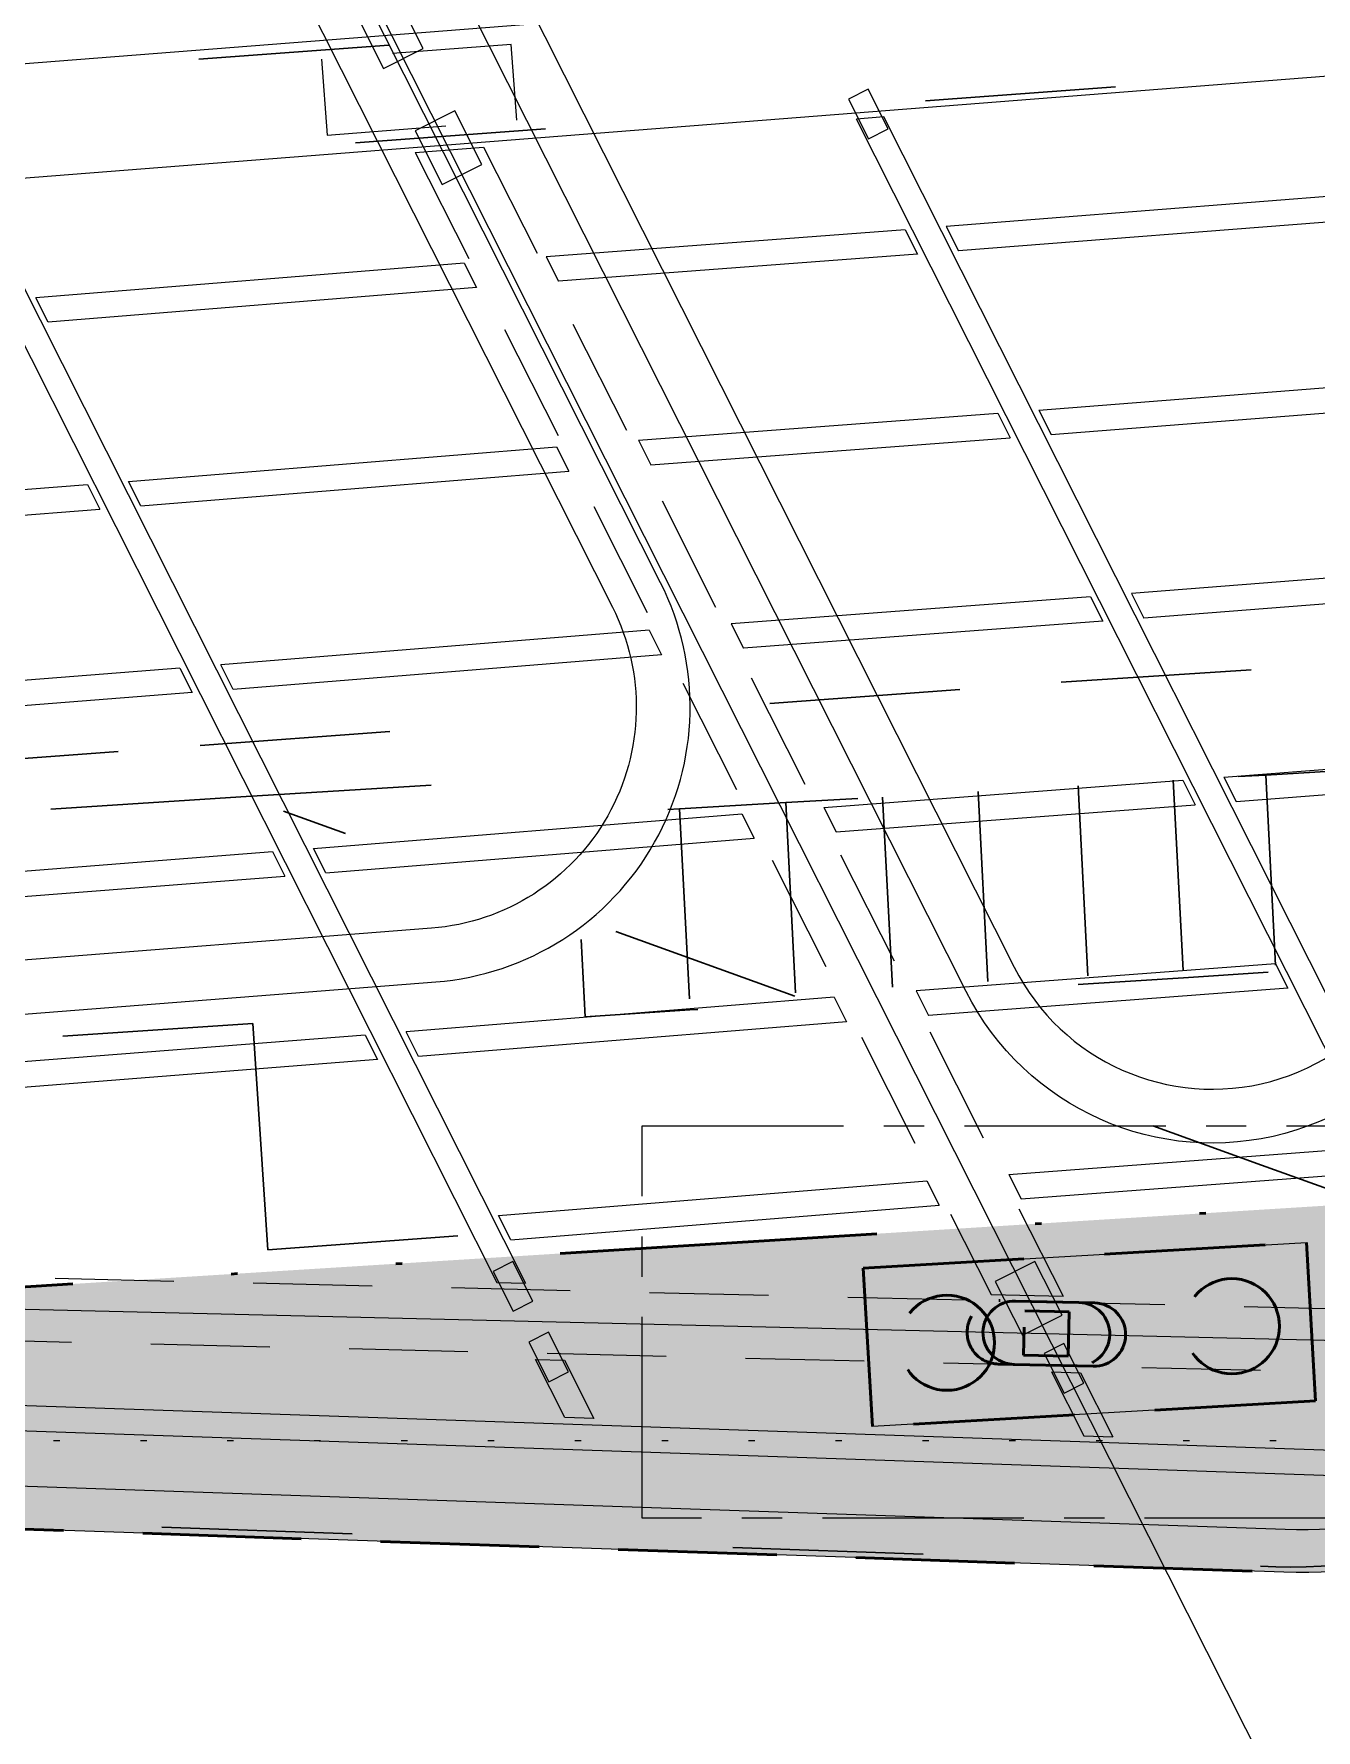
# Model space of a CAD drawing. Header units: millimetres. Extents: x 833750 to 836188, y 817400 to 818701.
# Drawn here: x 835305.36 to 835325.58, y 818195.44 to 818222.19 of the extents above; entities that cross this region are included whole.
import ezdxf

# ---------------------------------------------------------------- set-up
doc = ezdxf.new("R2010")
doc.units = ezdxf.units.MM
for name, pattern in [('5', [9.008721600000001, 3.0029072, -6.0058144]), ('CENTER', [50.800000000000004, 31.75, -6.35, 6.35, -6.35]), ('DASHED', [19.049999999999997, 12.7, -6.35]), ('DASHED2', [0.375, 0.25, -0.125]), ('DGN Style 2', [3.12506361844349, 1.875038171066094, -1.250025447377396]), ('DIVIDE', [1.25, 0.5, -0.25, 0, -0.25, 0, -0.25]), ('DOT', [6.35, 0, -6.35])]:
    doc.linetypes.add(name, pattern=pattern)
for name, color, linetype, lineweight in [('01-basemap', 8, 'Continuous', 9), ('01-bdy', 7, 'DIVIDE', 50), ('01-Grid', 7, 'DOT', 25), ('01-section mark', 7, 'Continuous', 25), ('design2_beam', 8, 'Continuous', 0), ('design3_cover', 8, 'Continuous', 0), ('design4_col', 8, 'Continuous', 0), ('occup_D', 7, 'DASHED2', 50), ('occup_F', 7, 'DASHED', 50), ('occup_G', 7, 'DASHED', 50)]:
    doc.layers.add(name, color=color, linetype=linetype, lineweight=lineweight)
doc.layers.add('Diagram frame', color=7, linetype='Continuous')
for name, color, linetype, true_color in [('hatch_D', 7, 'Continuous', 0xa8def7), ('hatch_F', 7, 'Continuous', 0xa8def7), ('hatch_G', 7, 'Continuous', 0xa8def7)]:
    doc.layers.add(name, color=color, linetype=linetype, true_color=true_color)

msp = doc.modelspace()

# ---------------------------------------------------------------- hatches: boundary and pattern name
at = {"layer": 'hatch_D'}
h = msp.add_hatch(color=256, dxfattribs=at)
h.dxf.hatch_style = 1
edge = h.paths.add_edge_path()
edge.add_line((835325.066796957, 818197.9287767282), (835271.7272731526, 818199.7545678895))
edge.add_arc((835271.9838552431, 818207.2502401277), 7.50006244449549, 250.2044803335939, 268.0394909883822, ccw=False)
edge.add_line((835269.4438515037, 818200.1933769665), (835332.7139816001, 818204.1481258551))
edge.add_arc((835325.3233687767, 818205.4243868367), 7.49999999992134, 268.03955316845287, 350.2024053183866, ccw=False)
at = {"layer": 'hatch_F'}
h = msp.add_hatch(color=256, dxfattribs=at)
h.dxf.hatch_style = 1
h.paths.add_polyline_path([(835318.4364648457, 818202.724628529), (835325.4246829499, 818203.1305937123), (835325.5696705155, 818200.6348015297), (835318.5814524114, 818200.2288363464)])
at = {"layer": 'hatch_G'}
h = msp.add_hatch(color=256, dxfattribs=at)
h.dxf.hatch_style = 1
edge = h.paths.add_edge_path()
edge.add_line((835322.0630117184, 818201.1781514916), (835320.5634340268, 818201.2137428734))
edge.add_line((835320.5634340268, 818201.2137428734), (835320.5634340268, 818201.2137428733))
edge.add_arc((835320.5752978207, 818201.7136021039), 0.5000000000156408, 178.6403817584149, 268.6403817584149, ccw=False)
edge.add_line((835320.0754385901, 818201.7254658978), (835320.0754385901, 818201.7254658979))
edge.add_arc((835320.5752978207, 818201.7136021041), 0.5000000000128786, 88.64038175841489, 178.6403817717514, ccw=False)
edge.add_line((835320.5871616147, 818202.2134613347), (835320.5871616147, 818202.2134613348))
edge.add_line((835320.5871616147, 818202.2134613348), (835322.0867393061, 818202.1778699529))
edge.add_line((835322.0867393061, 818202.1778699529), (835322.0867393061, 818202.177869953))
edge.add_arc((835322.0748755122, 818201.6780107224), 0.5000000000156408, -1.3596182415851104, 88.64038175841489, ccw=False)
edge.add_line((835322.5747347428, 818201.6661469284), (835322.5747347428, 818201.6661469282))
edge.add_arc((835322.0748755123, 818201.678010722), 0.499999999896496, 268.6403817714349, 358.6403817714349, ccw=False)

# ---------------------------------------------------------------- linework, layer by layer
at = {"layer": '01-basemap', "linetype": '5', "lineweight": 30, "flags": 128}
for points in [[(835250.0000000009, 818231.399050001), (835288.3672600007, 818217.5097000021), (835310.2733941588, 818209.5794535887)], [(835281.0114000011, 818219.8087000027), (835331.672410001, 818223.544400001)], [(835283.4810200008, 818218.4867900014), (835331.7813500008, 818222.0484100021)], [(835321.5574000012, 818211.969200002), (835327.0560000008, 818212.3225000016)], [(835307.9813400004, 818210.9681300018), (835321.5574000012, 818211.969200002)], [(835285.7266000006, 818209.3271100018), (835307.9813400004, 818210.9681300018)], [(835327.3484000005, 818210.6487000026), (835326.2766000004, 818210.589800002), (835326.0705000004, 818210.5779000018), (835324.7854000004, 818210.5041000023), (835323.3249000004, 818210.4202000014), (835321.8241000008, 818210.3340000026), (835320.249400001, 818210.2435000017), (835318.7425000006, 818210.1569000017), (835317.215400001, 818210.0692000017), (835315.5419000005, 818209.9730000012), (835315.0057476829, 818209.9421959675)], [(835308.6262000008, 818210.1621000022), (835313.8577000005, 818210.474700002), (835313.8884000005, 818209.8780000024)], [(835323.3249000004, 818210.4202000014), (835323.4855000004, 818207.3069000021)], [(835324.7854000004, 818210.5041000023), (835324.9455000004, 818207.402300002)], [(835308.6262000008, 818210.1621000022), (835285.7351700012, 818208.6482500024), (835286.2051000008, 818201.5123200025), (835309.0492700012, 818203.016710002)], [(835318.7425000006, 818210.1569000017), (835318.9050000012, 818207.007600002)], [(835320.249400001, 818210.2435000017), (835320.4113000007, 818207.1060000025)], [(835321.8241000008, 818210.3340000026), (835321.9854000006, 818207.2089000009)], [(835315.5419000005, 818209.9730000012), (835315.7057000007, 818206.7986000013)], [(835317.215400001, 818210.0692000017), (835317.3786000004, 818206.9079000019)], [(835314.5344881371, 818208.0368936375), (835324.7190700006, 818204.3499700017), (835328.0805700012, 818203.1330700014), (835331.8283900004, 818201.7763200011), (835331.8293000013, 818201.7759900019)], [(835313.9899704631, 818207.9099410815), (835314.0529000005, 818206.6906000022), (835315.7057000007, 818206.7986000013), (835317.3786000004, 818206.9079000019), (835318.9050000012, 818207.007600002), (835320.4113000007, 818207.1060000025), (835321.9854000006, 818207.2089000009), (835323.4855000004, 818207.3069000021), (835324.9455000004, 818207.402300002), (835325.7850000011, 818207.4571000021), (835326.230200001, 818207.4828000013), (835327.5080000004, 818207.556400001)], [(835309.0492700012, 818203.016710002), (835312.6691200007, 818203.2813500017), (835312.493900001, 818206.5432000011), (835314.0529000005, 818206.6906000022)], [(835308.8144000005, 818206.5840000026), (835289.6621000012, 818205.3239000011)], [(835271.3651300007, 818199.920280002), (835324.6998700006, 818198.0241500009)]]:
    msp.add_lwpolyline(points, dxfattribs=at)
at = {"layer": '01-basemap', "linetype": 'Continuous', "lineweight": 30, "flags": 128}
msp.add_lwpolyline([(835309.0492700012, 818203.016710002), (835308.8143500006, 818206.5839800015)], dxfattribs=at)
at = {"layer": '01-basemap', "linetype": '5', "lineweight": 30, "flags": 128}
msp.add_lwpolyline([(835324.6998700006, 818198.0241500009, 0.1240103918940337), (835328.4305000007, 818198.7297600023, 0.1501721633566012), (835331.8283900004, 818201.7763200011, 0.1561789888537479), (835332.9216200011, 818206.3898300026)], format="xyb", dxfattribs=at)
at = {"layer": '01-bdy', "ltscale": 10, "flags": 128}
msp.add_lwpolyline([(834328.8259799746, 818399.497), (834366.5717099664, 818373.3491800493), (834355.8257000212, 818358.1827999844), (834346.0553000197, 818343.554399964), (834340.8960000087, 818336.1795000202), (834331.1545, 818321.9686000582), (834340.3893999604, 818315.2164000223), (834336.6244000529, 818309.8283999482), (834328.5467000479, 818297.5089999565), (834322.0575999648, 818288.9418999706, -0.1752046888350439), (834315.2366999976, 818286.3359000521), (834306.3485006387, 818287.9231999352, 0.2323309009380165), (834293.228600001, 818283.1007000022, 0.1362309894668973), (834285.9607999241, 818270.3945997021), (834277.1756000192, 818250.3892999942), (834270.9950000108, 818237.5450000227), (834264.653799951, 818226.0517000372), (834252.6618999719, 818207.0687000485), (834242.7498999737, 818191.4219999765), (834230.0301999876, 818171.0791999777), (834218.3938000327, 818151.8162999599), (834214.2317000083, 818145.5237000256), (834209.5610999784, 818137.7225999655), (834175.8730999525, 818082.2583999794), (834168.3129999959, 818069.5877999495), (834159.5046000176, 818055.4226000347, 0.2107777971108433), (834157.9448000006, 818024.0701000019, 0.1803086081348433), (834175.259300001, 818003.8909000009, 0.1721604083196407), (834199.7804000005, 817999.1572000012, 0.1021904510272075), (834213.4113004004, 818003.6793002317), (834221.1835999538, 818008.7349999724), (834236.6039999913, 818018.9796000585), (834264.3755999471, 818037.348400025), (834297.0783000422, 818058.9520000317), (834310.4186000462, 818067.8716999459), (834352.558100576, 818095.8419003035, 0.0821177737193103), (834360.5679000012, 818101.8859000021, -0.0111336033458847), (834370.0617003773, 818110.4149003248), (834378.8077999543, 818118.8161999937), (834383.6252999885, 818114.162500009), (834387.4595000155, 818117.7738000518), (834394.7803999799, 818124.9314000377), (834415.0915000184, 818144.4479999442), (834423.2462999913, 818152.1933999999), (834426.2228000179, 818152.1753999667), (834428.3457000004, 818156.4451400024, -0.6860092130988557), (834433.8319700027, 818155.3319299899, -0.09598682039316055), (834433.769729773, 818152.6668989575), (834438.2799999951, 818169.8740000082), (834459.6769999969, 818175.0400000267, -0.2423535218670274), (834444.6280000617, 818128.7720000624), (834495.2200000047, 818132.3080000067), (834492.443999977, 818172.0060000111), (834498.7610000515, 818180.9329999643, 0.1039460513196453), (834533.6973900012, 818164.7908700014, 0.02814778971296177), (834560.5177479999, 818159.716344), (834570.8828998018, 818156.5595000995, 0.01218159893712447), (834580.1524725024, 818154.030204783, 0.01181679759212399), (834589.6803499996, 818153.625500001, 0.01895897086468551), (834627.6102957454, 818154.460366062), (834630.539750524, 818155.3889980487), (834634.5540416272, 818155.6682051023), (834637.5842754409, 818155.1540213614, 0.004978604781354616), (834647.569, 818156.0420283254), (834660.8462446121, 818157.3647845237, -0.02316577725992676), (834692.89, 818159.0633879051), (834848.6330000247, 818160.097399943), (834853.2315, 818160.1969000163), (834857.2817999865, 818160.6625999752), (834861.210900227, 818161.7511001214, 0.08894439885825701), (834868.2472900013, 818167.2657900024, 0.09128110770316855), (834872.7548800008, 818174.6740300022, 0.06185900664092329), (834874.0971999969, 818180.1359999693), (834880.6890000477, 818180.5354000292), (834904.7432499975, 818180.9121700134, 0.07731958101263667), (834909.1865723474, 818172.2796205056, 0.2675124959856903), (834920.0268239552, 818167.4603793672, 0.03637991867234719), (834937.2431445525, 818170.5431486116, 0.2494267469884854), (834949.394950005, 818181.6118800148), (834966.1220999907, 818181.8740000082), (835091.8109999521, 818189.7480000163), (835119.6899999495, 818191.5570000448), (835121.7999997983, 818186.8350003404, 0.07369685834546146), (835125.9059999736, 818181.8090000266), (835207.2739999841, 818194.4730000102), (835208.6990000262, 818185.3169999631), (835222.0780000235, 818190.1930000152), (835227.4869437272, 818191.157989939, 0.04905379456233588), (835256.6870000218, 818199.3960000098), (835337.0165300072, 818204.4170599448, -0.06218588119137915), (835336.5098201617, 818151.7197711938, 0.0557068272770436), (835335.3483590058, 818100.1730264743), (835335.994259997, 818092.9160499484), (835339.2861399829, 818073.7663600238), (835342.2212899525, 818056.3867500166), (835346.0429999791, 818019.3580000186), (835266.2810000171, 818008.0570000448), (835170.7770000498, 817999.8779999755), (835121.9337999461, 817993.5799999471), (835122.0141000319, 817992.7036000307), (835091.9343999833, 817988.8068000525), (835080.2921999496, 817987.083700016), (835071.8666999566, 817986.2182000135), (835046.3579000526, 817982.9897000031), (835046.2749000398, 817983.1869000379), (834552.2349999724, 817919.5300000553), (834423.996700036, 817870.5274899679), (834415.2720000605, 817865.6959999606), (834383.4740000323, 817838.3389999637), (834373.3399999856, 817828.3530000296), (834356.3119999741, 817806.2040000154), (834343.9979999562, 817785.9850000325), (834339.4290000093, 817778.2280000596), (834334.6189999589, 817763.5410000555), (834329.5209999786, 817754.3860000302), (834322.5390000117, 817751.1330000247), (834256.694000037, 817748.8779999755), (834232.9889999997, 817748.6610000362), (834202.7359999942, 817748.8360000182), (834169.7449999508, 817749.7029999935), (834105.6320000029, 817749.3899999976), (834095.1220000245, 817750.28800005), (834080.8740000082, 817753.1469999704), (834079.9460000207, 817754.6820000148), (834075.5469999464, 817754.9410000314), (834068.4850000325, 817749.2779999515), (834059.5130000439, 817748.6730000584), (834044.4209999546, 817752.1930000152), (834012.9569996155, 817774.9570003143, -0.08686961250501975), (833954.9659999844, 817841.5570000295), (833951.3800000192, 817849.5259999677), (833950, 817873.1990000262), (833950.5110000002, 817999.9319999547), (833951.1089999805, 818019.469000043), (833950.5969999584, 818024.5579999466), (833950.5929999911, 818042.6469999704), (833948.9889999997, 818071.0950000348), (833950.3640000385, 818103.0340002247, -0.0940546469571884), (833975.551, 818171.0759999999, -0.09029056347219071), (834009.2862500427, 818209.3724400342), (834009.7494899181, 818241.2095433079, -0.01891013518366757), (834011.2847499971, 818271.7504299625), (834240.0350000444, 818271.919000031)], format="xyb", close=True, dxfattribs=at)
at = {"layer": '01-Grid', "ltscale": 0.2}
msp.add_line((836188.0505958934, 818200), (834807.5123677454, 818200), dxfattribs=at)
at = {"layer": '01-section mark'}
for p, q in [((835297.463122359, 818249.0320675469), (835325.8205425319, 818192.7779290011)), ((835263.2847193743, 818203.0733521377), (835340.1700730064, 818201.248534427))]:
    msp.add_line(p, q, dxfattribs=at)
at = {"layer": 'design2_beam'}
for p, q in [((835318.7642530118, 818220.8839377797), (835318.3333278061, 818220.8501677639)), ((835327.6545329888, 818219.7751174737), (835319.7475486085, 818219.1554763314)), ((835327.6805353585, 818219.3759288079), (835319.9421184517, 818218.7694976754)), ((835319.1011607999, 818219.1048213074), (835313.436184932, 818218.6783740612)), ((835319.1011608002, 818219.1048213074), (835319.2957306434, 818218.7188426513)), ((835319.7475486085, 818219.1554763314), (835319.9421184517, 818218.7694976754)), ((835313.4361849324, 818218.6783740604), (835313.6307547749, 818218.2923954059)), ((835319.2957306431, 818218.7188426518), (835313.6307547753, 818218.2923954052)), ((835312.1432155514, 818218.5774483914), (835305.3915631813, 818218.0304508114)), ((835312.1432155517, 818218.5774483917), (835312.3377853954, 818218.191469735)), ((835312.3377853951, 818218.1914697353), (835305.5861330247, 818217.6444721558)), ((835305.5861330247, 818217.6444721558), (835305.3915631813, 818218.0304508118)), ((835321.2068224335, 818216.2606364113), (835327.8495507604, 818216.7812024791)), ((835321.2068224335, 818216.2606364109), (835321.4013922767, 818215.8746577549)), ((835321.4013922767, 818215.8746577553), (835327.8755531296, 818216.382013813)), ((835314.8954587571, 818215.7835341411), (835320.5604346253, 818216.2099813874)), ((835320.5604346253, 818216.2099813874), (835320.7550044686, 818215.8240027314)), ((835314.8954587571, 818215.7835341411), (835315.0900286003, 818215.3975554851)), ((835315.0900286003, 818215.3975554851), (835320.7550044686, 818215.8240027314)), ((835306.8508370064, 818215.1356108914), (835313.6024893773, 818215.6826084714)), ((835313.6024893773, 818215.6826084714), (835313.7970592205, 818215.2966298154)), ((835307.0454068497, 818214.7496322354), (835313.7970592201, 818215.2966298154)), ((835298.4765121739, 818214.4793460049), (835306.2044491982, 818215.0849558678)), ((835306.2044491982, 818215.0849558678), (835306.3990190414, 818214.6989772118)), ((835307.04540685, 818214.7496322354), (835306.8508370068, 818215.1356108914)), ((835298.6710820171, 818214.0933673489), (835306.3990190414, 818214.6989772118)), ((835328.0445685311, 818213.7872874847), (835322.6660962586, 818213.3657964909)), ((835322.0197084503, 818213.3151414673), (835316.3547325821, 818212.8886942212)), ((835322.0197084503, 818213.3151414673), (835322.2142782937, 818212.9291628113)), ((835322.6660962589, 818213.3657964909), (835322.8606661023, 818212.9798178349)), ((835328.0705709008, 818213.3880988186), (835322.8606661019, 818212.9798178349)), ((835315.0617632027, 818212.7877685513), (835308.3101108319, 818212.2407709713)), ((835315.0617632023, 818212.7877685513), (835315.2563330457, 818212.4017898953)), ((835316.3547325825, 818212.8886942203), (835316.549302425, 818212.5027155658)), ((835322.2142782937, 818212.9291628113), (835316.5493024255, 818212.5027155651)), ((835308.5046806751, 818211.8547923153), (835308.3101108319, 818212.2407709713)), ((835315.256333046, 818212.4017898953), (835308.5046806751, 818211.8547923153)), ((835307.6637230233, 818212.1901159477), (835299.9357859989, 818211.5845060849)), ((835307.6637230233, 818212.1901159477), (835307.8582928665, 818211.8041372917)), ((835307.8582928665, 818211.8041372917), (835300.1303558426, 818211.1985274289)), ((835324.1253700841, 818210.4709565708), (835328.2395863022, 818210.79337249)), ((835317.8140064076, 818209.9938543007), (835323.4789822755, 818210.4203015473)), ((835323.4789822755, 818210.4203015473), (835323.6735521187, 818210.0343228913)), ((835324.1253700841, 818210.4709565708), (835324.3199399273, 818210.0849779148)), ((835324.3199399273, 818210.0849779148), (835328.2655886719, 818210.3941838242)), ((835309.7693846569, 818209.3459310513), (835316.5210370278, 818209.8929286313)), ((835316.5210370282, 818209.8929286305), (835316.7156068711, 818209.5069499753)), ((835317.8140064072, 818209.993854301), (835318.0085762509, 818209.6078756447)), ((835318.0085762509, 818209.6078756447), (835323.6735521187, 818210.0343228913)), ((835309.9639545006, 818208.9599523953), (835309.7693846573, 818209.3459310513)), ((835309.9639545003, 818208.9599523953), (835316.7156068711, 818209.5069499753)), ((835301.3950598245, 818208.6896661648), (835309.1229968483, 818209.2952760278)), ((835309.1229968487, 818209.2952760278), (835309.317566692, 818208.9092973717)), ((835301.5896296677, 818208.3036875088), (835309.3175666917, 818208.9092973717)), ((835324.9382561005, 818207.5254616272), (835319.273280233, 818207.0990143807)), ((835324.9382561009, 818207.5254616272), (835325.1328259442, 818207.1394829712)), ((835317.9803108532, 818206.9980887108), (835311.228658482, 818206.4510911308)), ((835317.9803108532, 818206.9980887108), (835318.1748806961, 818206.6121100555)), ((835319.2732802322, 818207.0990143814), (835319.4678500763, 818206.7130357239)), ((835325.1328259442, 818207.1394829712), (835319.4678500763, 818206.7130357247)), ((835310.5822706734, 818206.4004361077), (835302.8543336495, 818205.7948262448)), ((835310.5822706738, 818206.4004361077), (835310.7768405171, 818206.0144574516)), ((835311.4232283257, 818206.0651124752), (835311.2286584824, 818206.4510911312)), ((835318.1748806965, 818206.6121100552), (835311.4232283253, 818206.0651124752)), ((835310.7768405167, 818206.0144574516), (835303.0489034927, 818205.4088475888)), ((835320.7325540581, 818204.2041744599), (835326.3975299259, 818204.6306217068)), ((835320.9271239014, 818203.8181958043), (835326.5920997693, 818204.2446430508)), ((835312.6879323075, 818203.5562512109), (835319.4395846787, 818204.1032487907)), ((835319.4395846783, 818204.1032487907), (835319.634154522, 818203.717270134)), ((835320.7325540581, 818204.2041744603), (835320.9271239014, 818203.8181958043)), ((835312.8825021507, 818203.1702725549), (835319.634154522, 818203.7172701347)), ((835312.8825021507, 818203.1702725549), (835312.6879323075, 818203.5562512109)), ((835312.659618758, 818202.5016439361), (835313.112991552, 818202.4908834641)), ((835270.5740673363, 818201.7451835369), (835328.4045998807, 818199.7656668926)), ((835270.4439298481, 818201.3494038277), (835328.4970943093, 818199.3622665794)), ((835321.4073895569, 818201.0882279953), (835321.9156306412, 818200.080002839)), ((835321.8607623505, 818201.0774675236), (835322.3714441853, 818200.0644005192)), ((835321.9156306412, 818200.0800028393), (835322.3714441853, 818200.0644005188))]:
    msp.add_line(p, q, dxfattribs=at)
at = {"layer": 'design2_beam', "linetype": 'DGN Style 2'}
for p, q in [((835311.3754719131, 818220.3226175893), (835320.4549487301, 818202.3111714241)), ((835312.4527849274, 818220.4070426289), (835321.5883807152, 818202.2842702443))]:
    msp.add_line(p, q, dxfattribs=at)
at = {"layer": 'design2_beam'}
for points in [[(835260.4200496308, 818218.2175434785), (835329.6095135659, 818223.63966605)], [(835261.2871262085, 818216.4799743752), (835329.7265242287, 818221.8433170533)], [(835327.7634306042, 818202.1431659939), (835318.3333278061, 818220.8501677639)], [(835328.2168033982, 818202.1324055218), (835318.7642530118, 818220.8839377797)], [(835304.4082675846, 818219.7589122597), (835313.112991552, 818202.4908834641)], [(835303.977342379, 818219.725142244), (835312.659618758, 818202.5016439361)], [(835321.4073895565, 818201.0882279957), (835321.8607623505, 818201.0774675236)]]:
    msp.add_lwpolyline(points, dxfattribs=at)
at = {"layer": 'design2_beam', "linetype": 'Continuous'}
for points in [[(835310.4482446365, 818222.4952404915), (835310.8758742306, 818221.6469286795), (835311.500946092, 818221.9620241701), (835311.0733164978, 818222.810335982)], [(835318.202984498, 818221.1642755084), (835318.5180799897, 818220.5392036476), (835318.8306159201, 818220.6967513935), (835318.5155204283, 818221.3218232542)], [(835311.3710292622, 818220.664663032), (835311.7986588562, 818219.8163512202), (835312.4237307176, 818220.1314467107), (835311.9961011235, 818220.9797585226)], [(835312.6017876297, 818202.6719053721), (835312.9168831215, 818202.0468335113), (835313.2294190518, 818202.2043812573), (835312.91432356, 818202.829453118)], [(835320.5194392942, 818202.5164703421), (835320.9470688883, 818201.6681585303), (835321.5721407497, 818201.9832540207), (835321.1445111556, 818202.8315658326)], [(835313.1641342697, 818201.5563481175), (835313.4792297614, 818200.9312762569), (835313.7917656918, 818201.0888240028), (835313.4766702, 818201.7138958635)], [(835321.2879221168, 818201.380760697), (835321.6030176085, 818200.7556888362), (835321.915553539, 818200.9132365821), (835321.6004580471, 818201.5383084428)]]:
    msp.add_lwpolyline(points, close=True, dxfattribs=at)
at = {"layer": 'design2_beam', "linetype": 'DGN Style 2'}
for points in [[(835311.3754719128, 818220.3226175896), (835312.452784927, 818220.4070426289)], [(835268.2058126095, 818203.4566943935), (835330.4062427151, 818201.9804126171)], [(835269.7166449578, 818202.4205542728), (835330.2368158043, 818200.9841522229)], [(835320.4549487305, 818202.3111714245), (835321.5883807149, 818202.2842702443)]]:
    msp.add_lwpolyline(points, dxfattribs=at)
at = {"layer": 'design2_beam'}
msp.add_lwpolyline([(835313.7352524757, 818200.3678515167), (835313.2720299889, 818201.2867708611), (835313.7254027833, 818201.276010389), (835314.1910660206, 818200.3522491966)], close=True, dxfattribs=at)
at = {"layer": 'design3_cover'}
for p, q in [((835305.4670064467, 818231.0397878891), (835314.4839524929, 818213.1523873745)), ((835309.6774250256, 818229.5741554379), (835320.8185700539, 818207.4728672265)), ((835311.6319411965, 818208.0876004089), (835285.5789605, 818206.0459246014))]:
    msp.add_line(p, q, dxfattribs=at)
at = {"layer": 'design3_cover', "flags": 128}
for points in [[(835246.3429500222, 818231.5495326481), (835230.1687539589, 818230.4993593529, -0.4142135624921505), (835222.1985695072, 818237.4976562775), (835221.9581893261, 818241.1998606686), (835224.951885601, 818241.3942381741), (835224.9603086266, 818241.2645113354), (835258.1646847519, 818243.4204360557), (835259.6701659332, 818240.3726211692), (835289.9923639446, 818243.2387680764), (835289.9839103036, 818243.36854847), (835303.9892675377, 818244.6923776764), (835304.2305289643, 818240.976600805), (835313.2116177891, 818241.5597333176), (835312.7645674351, 818248.444958976), (835312.6448195835, 818248.437183876), (835312.4970747749, 818250.7126688183), (835329.8255867127, 818251.8377906051), (835332.8076076838, 818205.9103304787, -0.4435325882100424), (835325.0667951771, 818197.9287766095), (835271.7272713726, 818199.7545677708, -0.2750683854340807), (835265.2730027207, 818203.9013541805), (835253.5397342539, 818227.4141156602, 0.3018938128306856), (835246.3429500199, 818231.5495326482)], [(835222.8771406627, 818237.541715178, 0.4142135624567565), (835230.1246950573, 818231.1779305082), (835230.1246884144, 818231.1779300766), (835246.2988911188, 818232.2281038037, -0.3018938128958257), (835254.1481837924, 818227.7177423423), (835265.8814522566, 818204.2049808628, 0.2750683854319054), (835271.7505338837, 818200.4341697544), (835325.0900576889, 818198.6083785932, 0.4435325882185286), (835332.1290365281, 818205.8662715786), (835329.1683970821, 818251.4644251138), (835312.8377839028, 818250.4040958283), (835313.4241560407, 818241.373112066), (835304.0439077126, 818240.7640625531), (835303.8114597149, 818244.3440998048), (835259.5518525231, 818240.1605463497), (835258.0444704571, 818243.2122095368), (835222.6581420079, 818240.9146129795), (835222.8771434108, 818237.5416728539), (835222.8771406627, 818237.541715178)], [(835308.9184038811, 818229.1915500246, -0.5332238843711792), (835312.4629657674, 818235.486271566), (835322.1151437908, 818236.242677084, -0.4180776251013255), (835326.7958306965, 818232.1886973388), (835328.284733288, 818209.3310481687, -0.8168436743380909), (835320.0595542234, 818207.0902512751), (835308.9184038811, 818229.1915500246)], [(835281.9990420036, 818212.3618297823, 0.6682193316960435), (835285.6453364283, 818205.1985201897), (835311.6984398738, 818207.2402056154, 0.5332265893367066), (835315.2429921915, 818213.5349559807), (835306.2260135559, 818231.4224211453, 0.5357584057754882), (835299.0351186839, 818232.2908577201), (835281.9990420036, 818212.3618297823)]]:
    msp.add_lwpolyline(points, format="xyb", close=True, dxfattribs=at)
at = {"layer": 'design3_cover', "extrusion": (0, 0, -1)}
msp.add_arc((-835311.358593187, 818211.5769099205), 3.5, 153.2475634408685, 265.5206707126036, dxfattribs=at)
at = {"layer": 'design3_cover'}
msp.add_arc((835323.9439293602, 818209.0483446838), 3.5, 206.7524366038757, 3.726323934781687, dxfattribs=at)
at = {"layer": 'design4_col', "linetype": 'DGN Style 2'}
msp.add_lwpolyline([(835309.9877535943, 818220.5973823325), (835312.9785838915, 818220.8317626491), (835312.884831765, 818222.028094768), (835309.8940014677, 818221.7937144515)], close=True, dxfattribs=at)
at = {"layer": 'design4_col'}
msp.add_lwpolyline([(835325.5696705155, 818200.6348015297), (835318.5814524114, 818200.2288363464), (835318.4364648457, 818202.724628529), (835325.4246829499, 818203.1305937123), (835325.5696705155, 818200.6348015297)], dxfattribs=at)
at = {"layer": 'Diagram frame', "linetype": 'CENTER', "ltscale": 0.1}
msp.add_lwpolyline([(835314.952581015, 818204.9681770804), (835331.1293290519, 818204.9681770804), (835331.1293290519, 818198.781346331), (835314.952581015, 818198.781346331)], close=True, dxfattribs=at)
at = {"layer": 'occup_D', "ltscale": 10, "flags": 128}
msp.add_lwpolyline([(835332.7139816001, 818204.1481258551, -0.3746948027258047), (835325.066796957, 818197.9287767282), (835271.7272731526, 818199.7545678895, -0.07797738686938864), (835269.4438515037, 818200.1933769665)], format="xyb", dxfattribs=at)
at = {"layer": 'occup_F', "ltscale": 0.2}
msp.add_lwpolyline([(835318.4364648457, 818202.724628529), (835325.4246829499, 818203.1305937123), (835325.5696705155, 818200.6348015297), (835318.5814524114, 818200.2288363464)], close=True, dxfattribs=at)
at = {"layer": 'occup_F', "ltscale": 0.15}
for centre, radius in [((835324.2492806424, 818201.8102038376), 0.7500000000000002), ((835319.7568547158, 818201.5492262215), 0.75)]:
    msp.add_circle(centre, radius, dxfattribs=at)
at = {"layer": 'occup_G', "ltscale": 0.2, "flags": 128}
for points in [[(835322.0630117184, 818201.1781514916), (835320.5634340268, 818201.2137428734), (835320.5634340268, 818201.2137428734), (835320.5634340268, 818201.2137428733, -0.4142135623344186), (835320.0754385901, 818201.7254658978), (835320.0754385901, 818201.7254658979, -0.414213562412685), (835320.5871616147, 818202.2134613347), (835320.5871616147, 818202.2134613348), (835322.0867393061, 818202.1778699529), (835322.0867393061, 818202.1778699529), (835322.0867393061, 818202.177869953, -0.4142135623935516), (835322.5747347428, 818201.6661469284), (835322.5747347428, 818201.6661469282, -0.4142135623871216), (835322.0630117184, 818201.1781514916)], [(835321.8368096916, 818202.1838018494), (835320.8370912304, 818202.2075294373), (835320.8370912304, 818202.2075294373, 0.414213562373095), (835320.325368206, 818201.7195340008), (835320.325368206, 818201.7195340015, 0.414213562373095), (835320.8133636425, 818201.2078109772), (835320.8133636425, 818201.2078109768), (835321.8130821037, 818201.1840833889), (835321.8130821037, 818201.1840833889), (835321.8130821037, 818201.1840833894, 0.414213562373095), (835322.3248051282, 818201.6720788258), (835322.3248051282, 818201.6720788251, 0.414213562373095), (835321.8368096916, 818202.1838018494)]]:
    msp.add_lwpolyline(points, format="xyb", dxfattribs=at)
msp.add_lwpolyline([(835320.9834898615, 818202.0540125303), (835321.6832927843, 818202.0374032187), (835321.6666834727, 818201.3376002959), (835320.9668805499, 818201.3542096075)], close=True, dxfattribs=at)

doc.saveas('drawing.dxf')
